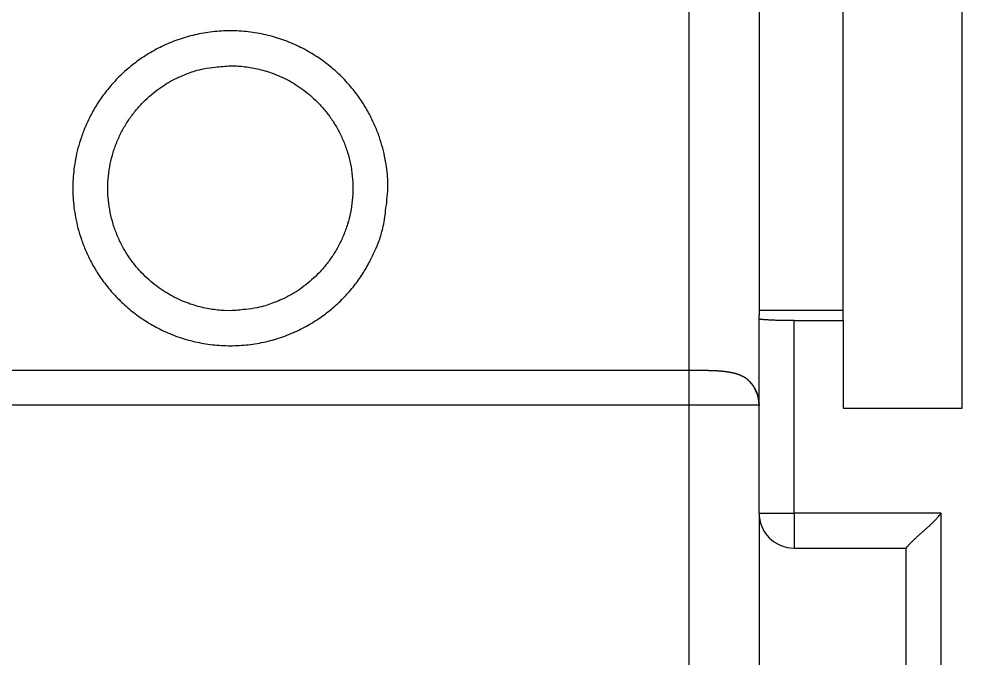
# Model space of a CAD drawing. Header units: millimetres. Extents: x 0 to 840, y -1485 to 297.
# Drawn here: x 86.681 to 88.028, y -1308.336 to -1307.422 of the extents above; entities that cross this region are included whole.
import ezdxf

# ---------------------------------------------------------------- set-up
doc = ezdxf.new("R2010")
doc.units = ezdxf.units.MM

# ---------------------------------------------------------------- blocks, each defined once
blk = doc.blocks.new('OTM30F3M_(40_60_63_80_100_125)')
at = {"linetype": 'Continuous'}
for p, q in [((15.9, 1.5041), (15.9, 2.6121)), ((16.05, 1.3), (16.05, 1.575)), ((15.9, 1.4541), (15.9, 1.5041)), ((15.9, 1.4541), (14.72, 1.4541)), ((16, 1.4541), (15.9, 1.4541)), ((15.9, 1.0541), (15.9, 1.4541)), ((16, 1.3), (16.05, 1.3)), ((16.05, 1.3), (16.05, 1.25)), ((16.26, 1.3), (16.05, 1.3)), ((16.26, 1.05), (16.26, 1.3))]:
    blk.add_line(p, q, dxfattribs=at)
for points in [[(16.29, 1.45), (16.29, 2.75)], [(16, 2.417), (16, 1.583)], [(16.12, 1.59), (16.12, 2.41)], [(16, 1.59), (16.12, 1.59)], [(16.12, 1.575), (16.12, 1.59)], [(16, 1.5777), (16, 1.583)], [(16, 1.3), (16, 1.5777)], [(16.05, 1.575), (16.12, 1.575)], [(16.12, 1.575), (16.12, 1.45)], [(14.72, 1.5041), (15.9, 1.5041)], [(16.12, 1.45), (16.29, 1.45)], [(16, 1.3), (16, 1.0541)], [(16.05, 1.25), (16.21, 1.25)], [(16.21, 1.05), (16.21, 1.25)], [(16.21, 1.2491), (16.21, 1.2491)]]:
    blk.add_lwpolyline(points, dxfattribs=at)
at = {"color": 4, "linetype": 'Continuous'}
for points in [[(15.47, 1.7641), (15.4697, 1.7773, 0.019023), (15.4684, 1.7913, 0.015782), (15.4661, 1.8059, 0.01526), (15.4626, 1.8212, 0.017413), (15.4578, 1.8371, 0.018437), (15.4515, 1.8534, 0.019478), (15.4435, 1.87, 0.020194), (15.4337, 1.8867, 0.021569), (15.4218, 1.9032, 0.022348), (15.4079, 1.9193, 0.023652), (15.3919, 1.9345, 0.024353), (15.3737, 1.9486, 0.025558), (15.3535, 1.9612, 0.026139), (15.3315, 1.9718, 0.0271), (15.308, 1.9801, 0.027501), (15.2833, 1.9858, 0.02809), (15.2578, 1.9887, 0.02827), (15.2322, 1.9887, 0.028393), (15.2067, 1.9858, 0.028332), (15.182, 1.9801, 0.027969), (15.1585, 1.9718, 0.027674), (15.1365, 1.9612, 0.026884), (15.1163, 1.9486, 0.026387), (15.0981, 1.9345, 0.025289), (15.0821, 1.9193, 0.024638), (15.0682, 1.9032, 0.023361), (15.0563, 1.8867, 0.022623), (15.0465, 1.87, 0.021305), (15.0385, 1.8534, 0.020511), (15.0322, 1.8371, 0.019165), (15.0274, 1.8212, 0.018459), (15.0239, 1.8059, 0.017399), (15.0217, 1.7913, 0.016453), (15.0204, 1.7773, 0.014808), (15.02, 1.7641, 0.015258), (15.0204, 1.7509, 0.015258), (15.0217, 1.7369, 0.014808), (15.0239, 1.7223, 0.016453), (15.0274, 1.707, 0.017399), (15.0322, 1.6911, 0.018459), (15.0385, 1.6748, 0.019165), (15.0465, 1.6582, 0.020511), (15.0563, 1.6415, 0.021305), (15.0682, 1.625, 0.022623), (15.0821, 1.6089, 0.023361), (15.0981, 1.5937, 0.024638), (15.1163, 1.5796, 0.025289), (15.1365, 1.567, 0.026387), (15.1585, 1.5564, 0.026884), (15.182, 1.5481, 0.027675), (15.2067, 1.5424, 0.027969), (15.2322, 1.5395, 0.028328), (15.2578, 1.5395, 0.028394), (15.2833, 1.5424, 0.028286), (15.308, 1.5481, 0.028086), (15.3315, 1.5564, 0.02744), (15.3535, 1.567, 0.027116), (15.3737, 1.5796, 0.026364), (15.3919, 1.5937, 0.025496), (15.4079, 1.6089, 0.023567), (15.4218, 1.6249, 0.023888), (15.4337, 1.6415, 0.024917), (15.4435, 1.6586, 0.020737), (15.4515, 1.6748, 0.012), (15.4577, 1.6894, 0.022891), (15.4626, 1.707, 0.034855), (15.4667, 1.7322, 0.019742), (15.47, 1.7641, 0.012138)], [(15.245, 1.5891), (15.236, 1.5893, -0.016068), (15.2266, 1.5901, -0.013634), (15.2168, 1.5914, -0.013229), (15.2066, 1.5934, -0.014855), (15.196, 1.5961, -0.015636), (15.1851, 1.5997, -0.016407), (15.174, 1.6042, -0.016954), (15.1626, 1.6097, -0.017987), (15.1513, 1.6163, -0.0186), (15.14, 1.6241, -0.019602), (15.1289, 1.6331, -0.020185), (15.1183, 1.6434, -0.021166), (15.1082, 1.655, -0.021699), (15.0989, 1.6678, -0.022581), (15.0906, 1.6818, -0.023025), (15.0835, 1.6968, -0.023734), (15.0777, 1.7128, -0.024054), (15.0735, 1.7294, -0.024516), (15.0709, 1.7466, -0.024684), (15.07, 1.7641, -0.024846), (15.0709, 1.7816, -0.024845), (15.0735, 1.7988, -0.02468), (15.0777, 1.8154, -0.024517), (15.0835, 1.8314, -0.024069), (15.0906, 1.8464, -0.02373), (15.0989, 1.8604, -0.022967), (15.1082, 1.8732, -0.022596), (15.1183, 1.8848, -0.021906), (15.129, 1.8951, -0.021107), (15.14, 1.9041, -0.01947), (15.1512, 1.9119, -0.01982), (15.1626, 1.9185, -0.020911), (15.1742, 1.924, -0.017234), (15.1851, 1.9285, -0.009618), (15.1949, 1.932, -0.019493), (15.2066, 1.9348, -0.03016), (15.2235, 1.9372, -0.016785), (15.245, 1.9391, -0.010156)], [(15.245, 1.9391), (15.254, 1.9389, -0.016068), (15.2634, 1.9381, -0.013634), (15.2732, 1.9368, -0.013229), (15.2834, 1.9348, -0.014855), (15.294, 1.9321, -0.015636), (15.3049, 1.9285, -0.016407), (15.316, 1.924, -0.016954), (15.3274, 1.9185, -0.017987), (15.3387, 1.9119, -0.0186), (15.35, 1.9041, -0.019602), (15.3611, 1.8951, -0.020185), (15.3717, 1.8848, -0.021166), (15.3818, 1.8732, -0.021699), (15.3911, 1.8604, -0.022581), (15.3994, 1.8464, -0.023025), (15.4065, 1.8314, -0.023734), (15.4123, 1.8154, -0.024054), (15.4165, 1.7988, -0.024516), (15.4191, 1.7816, -0.024684), (15.42, 1.7641, -0.024846), (15.4191, 1.7466, -0.024845), (15.4165, 1.7294, -0.02468), (15.4123, 1.7128, -0.024517), (15.4065, 1.6968, -0.024069), (15.3994, 1.6818, -0.02373), (15.3911, 1.6678, -0.022967), (15.3818, 1.655, -0.022596), (15.3717, 1.6434, -0.021906), (15.361, 1.6331, -0.021107), (15.35, 1.6241, -0.01947), (15.3388, 1.6163, -0.01982), (15.3274, 1.6097, -0.020911), (15.3158, 1.6042, -0.017234), (15.3049, 1.5997, -0.009618), (15.2951, 1.5962, -0.019493), (15.2834, 1.5934, -0.03016), (15.2665, 1.591, -0.016785), (15.245, 1.5891, -0.010156)]]:
    blk.add_lwpolyline(points, format="xyb", dxfattribs=at)
at = {"linetype": 'Continuous'}
for points in [[(16.05, 1.575), (16.0473, 1.575, -0.000741), (16.0447, 1.575, -0.000724), (16.042, 1.575, -0.000723), (16.0393, 1.5751, -0.000756), (16.0366, 1.5751, -0.000785), (16.034, 1.5751, -0.000812), (16.0313, 1.5752, -0.000846), (16.0288, 1.5753, -0.00089), (16.0263, 1.5753, -0.000941), (16.0238, 1.5754, -0.000999), (16.0215, 1.5755, -0.001071), (16.0192, 1.5756, -0.001153), (16.017, 1.5757, -0.001257), (16.015, 1.5758, -0.001375), (16.0131, 1.5759, -0.001525), (16.0113, 1.576, -0.001689), (16.0096, 1.5761, -0.00193), (16.0081, 1.5762, -0.00223), (16.0067, 1.5763, -0.00256), (16.0055, 1.5765, -0.002839), (16.0044, 1.5766, -0.003668), (16.0034, 1.5767, -0.005268), (16.0025, 1.5768, -0.005595), (16.0018, 1.577, -0.003131), (16.0013, 1.5771, -0.010591), (16.0008, 1.5772, -0.035455), (16.0004, 1.5774, -0.045888), (16, 1.5777, -0.047029)], [(15.9, 1.5041), (15.9011, 1.5041, 0.000052), (15.9021, 1.5041, 0.000062), (15.9032, 1.5041, 0.000052), (15.9043, 1.5041, 0.00002), (15.9053, 1.5041, -0.000004), (15.9064, 1.5041, -0.000025), (15.9075, 1.5041, -0.000046), (15.9085, 1.5041, -0.00007), (15.9096, 1.5041, -0.000092), (15.9107, 1.5041, -0.000115), (15.9117, 1.5041, -0.000137), (15.9128, 1.5041, -0.000161), (15.9139, 1.5041, -0.000183), (15.9149, 1.5041, -0.000207), (15.916, 1.5041, -0.000229), (15.917, 1.5041, -0.000254), (15.9181, 1.5041, -0.000277), (15.9192, 1.5041, -0.000302), (15.9202, 1.5041, -0.000325), (15.9213, 1.5041, -0.000351), (15.9223, 1.504, -0.000375), (15.9233, 1.504, -0.000402), (15.9244, 1.504, -0.000427), (15.9254, 1.504, -0.000455), (15.9265, 1.504, -0.00048), (15.9275, 1.504, -0.000508), (15.9285, 1.5039, -0.000536), (15.9295, 1.5039, -0.000569), (15.9306, 1.5039, -0.000593), (15.9316, 1.5039, -0.000611), (15.9326, 1.5038, -0.000664), (15.9336, 1.5038, -0.000761), (15.9346, 1.5038, -0.000825), (15.9356, 1.5037, -0.000871), (15.9366, 1.5037, -0.000908), (15.9376, 1.5036, -0.000944), (15.9386, 1.5036, -0.000979), (15.9395, 1.5035, -0.00102), (15.9405, 1.5035, -0.001058), (15.9415, 1.5034, -0.0011), (15.9425, 1.5033, -0.001139), (15.9434, 1.5033, -0.001184), (15.9444, 1.5032, -0.001226), (15.9454, 1.5031, -0.001273), (15.9463, 1.503, -0.001318), (15.9473, 1.5029, -0.001367), (15.9482, 1.5028, -0.001415), (15.9491, 1.5027, -0.001468), (15.9501, 1.5026, -0.001518), (15.951, 1.5025, -0.001574), (15.9519, 1.5024, -0.001628), (15.9528, 1.5023, -0.001688), (15.9537, 1.5022, -0.001746), (15.9546, 1.502, -0.00181), (15.9555, 1.5019, -0.001872), (15.9564, 1.5018, -0.00194), (15.9572, 1.5016, -0.002006), (15.9581, 1.5015, -0.002079), (15.959, 1.5013, -0.00215), (15.9598, 1.5011, -0.002228), (15.9607, 1.501, -0.002305), (15.9615, 1.5008, -0.002391), (15.9623, 1.5006, -0.002463), (15.9631, 1.5004, -0.002519), (15.9639, 1.5002, -0.002577), (15.9647, 1.5, -0.002646), (15.9655, 1.4998, -0.002715), (15.9663, 1.4996, -0.002786), (15.9671, 1.4993, -0.002857), (15.9679, 1.4991, -0.002933), (15.9686, 1.4988, -0.003009), (15.9694, 1.4986, -0.003088), (15.9701, 1.4983, -0.003168), (15.9709, 1.4981, -0.003251), (15.9716, 1.4978, -0.003335), (15.9723, 1.4975, -0.003422), (15.973, 1.4972, -0.003509), (15.9737, 1.4969, -0.003601), (15.9744, 1.4966, -0.003692), (15.9751, 1.4963, -0.003788), (15.9758, 1.496, -0.003881), (15.9764, 1.4957, -0.003976), (15.9771, 1.4953, -0.004077), (15.9777, 1.495, -0.004191), (15.9784, 1.4946, -0.004273), (15.979, 1.4942, -0.00433), (15.9796, 1.4939, -0.004494), (15.9802, 1.4935, -0.00477), (15.9808, 1.4931, -0.004639), (15.9814, 1.4927, -0.004124), (15.9819, 1.4923, -0.005077), (15.9825, 1.4919, -0.007324), (15.9831, 1.4914, -0.005068), (15.9836, 1.491, 0.001234), (15.9841, 1.4906, -0.01262), (15.9846, 1.4901, -0.029799), (15.9854, 1.4891, -0.014968), (15.9863, 1.4879, -0.007454)], [(15.9863, 1.4879), (15.9867, 1.4875, -0.002819), (15.987, 1.4872, -0.002848), (15.9874, 1.4868, -0.002854), (15.9877, 1.4865, -0.002835), (15.9881, 1.4861, -0.002826), (15.9884, 1.4857, -0.002818), (15.9887, 1.4853, -0.002811), (15.989, 1.485, -0.0028), (15.9893, 1.4846, -0.002792), (15.9897, 1.4842, -0.00278), (15.99, 1.4838, -0.002772), (15.9903, 1.4834, -0.00276), (15.9906, 1.4831, -0.002751), (15.9908, 1.4827, -0.002738), (15.9911, 1.4823, -0.002729), (15.9914, 1.4819, -0.002716), (15.9917, 1.4815, -0.002706), (15.992, 1.4811, -0.002692), (15.9922, 1.4807, -0.002682), (15.9925, 1.4803, -0.002668), (15.9927, 1.4799, -0.002657), (15.993, 1.4795, -0.002644), (15.9932, 1.4791, -0.002633), (15.9935, 1.4787, -0.002619), (15.9937, 1.4782, -0.002607), (15.994, 1.4778, -0.002593), (15.9942, 1.4774, -0.002582), (15.9944, 1.477, -0.002568), (15.9946, 1.4766, -0.002556), (15.9948, 1.4762, -0.002542), (15.995, 1.4757, -0.002531), (15.9953, 1.4753, -0.002517), (15.9955, 1.4749, -0.002505), (15.9956, 1.4745, -0.002491), (15.9958, 1.474, -0.00248), (15.996, 1.4736, -0.002466), (15.9962, 1.4732, -0.002455), (15.9964, 1.4727, -0.002441), (15.9966, 1.4723, -0.00243), (15.9967, 1.4719, -0.002417), (15.9969, 1.4714, -0.002406), (15.997, 1.471, -0.002393), (15.9972, 1.4706, -0.002383), (15.9974, 1.4701, -0.00237), (15.9975, 1.4697, -0.00236), (15.9976, 1.4693, -0.002347), (15.9978, 1.4688, -0.002338), (15.9979, 1.4684, -0.002326), (15.998, 1.4679, -0.002316), (15.9982, 1.4675, -0.002305), (15.9983, 1.4671, -0.002296), (15.9984, 1.4666, -0.002284), (15.9985, 1.4662, -0.002276), (15.9986, 1.4657, -0.002266), (15.9987, 1.4653, -0.002261), (15.9988, 1.4649, -0.00226), (15.9989, 1.4644, -0.002259), (15.999, 1.464, -0.002257), (15.9991, 1.4635, -0.002256), (15.9992, 1.4631, -0.002255), (15.9993, 1.4626, -0.002254), (15.9993, 1.4622, -0.002251), (15.9994, 1.4617, -0.002251), (15.9995, 1.4613, -0.002254), (15.9995, 1.4608, -0.002247), (15.9996, 1.4604, -0.002233), (15.9997, 1.4599, -0.002251), (15.9997, 1.4595, -0.002295), (15.9998, 1.459, -0.002229), (15.9998, 1.4586, -0.002081), (15.9998, 1.4582, -0.002295), (15.9999, 1.4577, -0.002734), (15.9999, 1.4572, -0.002076), (15.9999, 1.4568, -0.000713), (15.9999, 1.4564, -0.002924), (16, 1.4559, -0.005043), (16, 1.4551, -0.00247), (16, 1.4541, -0.001309)], [(16, 1.4541, 0.189591), (15.9866, 1.4882)], [(16, 1.3, 0.414214), (16.05, 1.25)], [(16.21, 1.25), (16.21, 1.25, -0.011527), (16.2101, 1.2502, -0.000824), (16.2103, 1.2504, -0.000629), (16.2106, 1.2507, -0.001088), (16.2109, 1.251, -0.001135), (16.2112, 1.2515, -0.001161), (16.2117, 1.252, -0.001165), (16.2122, 1.2525, -0.00125), (16.2127, 1.2531, -0.001279), (16.2133, 1.2538, -0.001353), (16.214, 1.2545, -0.00139), (16.2147, 1.2553, -0.001472), (16.2154, 1.2561, -0.001519), (16.2162, 1.257, -0.001606), (16.2171, 1.2579, -0.001664), (16.218, 1.2588, -0.001761), (16.2189, 1.2598, -0.00183), (16.2199, 1.2608, -0.001937), (16.2209, 1.2618, -0.002022), (16.222, 1.2628, -0.002148), (16.2231, 1.2638, -0.002242), (16.2242, 1.2649, -0.002366), (16.2253, 1.2659, -0.002228), (16.2265, 1.267, -0.001832), (16.2277, 1.2681, -0.001494), (16.2289, 1.2692, -0.001141), (16.2302, 1.2703, -0.00084), (16.2315, 1.2714, -0.000519), (16.2328, 1.2725, -0.000245), (16.2341, 1.2737, 0.000053), (16.2354, 1.2748, 0.000307), (16.2367, 1.276, 0.000586), (16.238, 1.2772, 0.000829), (16.2394, 1.2783, 0.001104), (16.2407, 1.2796, 0.001329), (16.2421, 1.2808, 0.00157), (16.2434, 1.282, 0.001827), (16.2448, 1.2833, 0.002162), (16.2461, 1.2846, 0.002285), (16.2475, 1.2859, 0.002287), (16.2488, 1.2872, 0.002882), (16.2501, 1.2885, 0.003967), (16.2515, 1.2899, 0.003007), (16.2527, 1.2912, 0.000577), (16.2538, 1.2925, 0.005081), (16.2552, 1.2941, 0.009876), (16.2573, 1.2966, 0.00488), (16.26, 1.3, 0.002514)], [(16.05, 1.2491, 0.000845), (16.0502, 1.2491)]]:
    blk.add_lwpolyline(points, format="xyb", dxfattribs=at)

msp = doc.modelspace()

# ---------------------------------------------------------------- block references
msp.add_blockref('OTM30F3M_(40_60_63_80_100_125)', (71.7381, -1309.4286))

doc.saveas('drawing.dxf')
